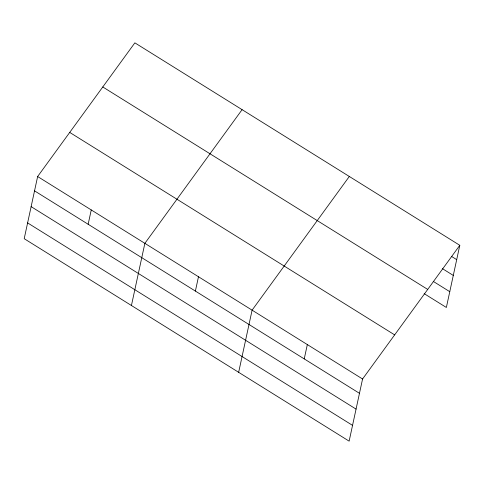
<?xml version="1.0" encoding="UTF-8"?>
<svg xmlns="http://www.w3.org/2000/svg" width="484" height="484" viewBox="0 0 484 484"><rect width="100%" height="100%" fill="white"/><g stroke="black" fill="none" stroke-linecap="round" stroke-linejoin="round"><path stroke-width="0.73" d="M37.637 176.527L24.2 238.691L349.133 441.154L362.57 378.996L459.8 245.309L134.867 42.846L37.637 176.527L362.57 378.996M88.155 224.261L91.252 209.935M131.43 305.501L144.867 243.343L242.097 109.662M195.385 291.078L198.482 276.751M238.654 372.317L252.097 310.159L349.321 176.472M304.236 358.904L307.334 344.578M459.8 245.309L446.363 307.473L424.141 293.625M451.62 256.472L456.702 259.636M442.497 268.699L453.29 275.42M433.265 281.398L449.775 291.683M102.783 86.963L427.717 289.426M69.726 132.416L394.66 334.88M34.539 190.853L359.479 393.323M31.127 206.638L356.061 409.107M27.612 222.906L352.546 425.369"/></g></svg>
